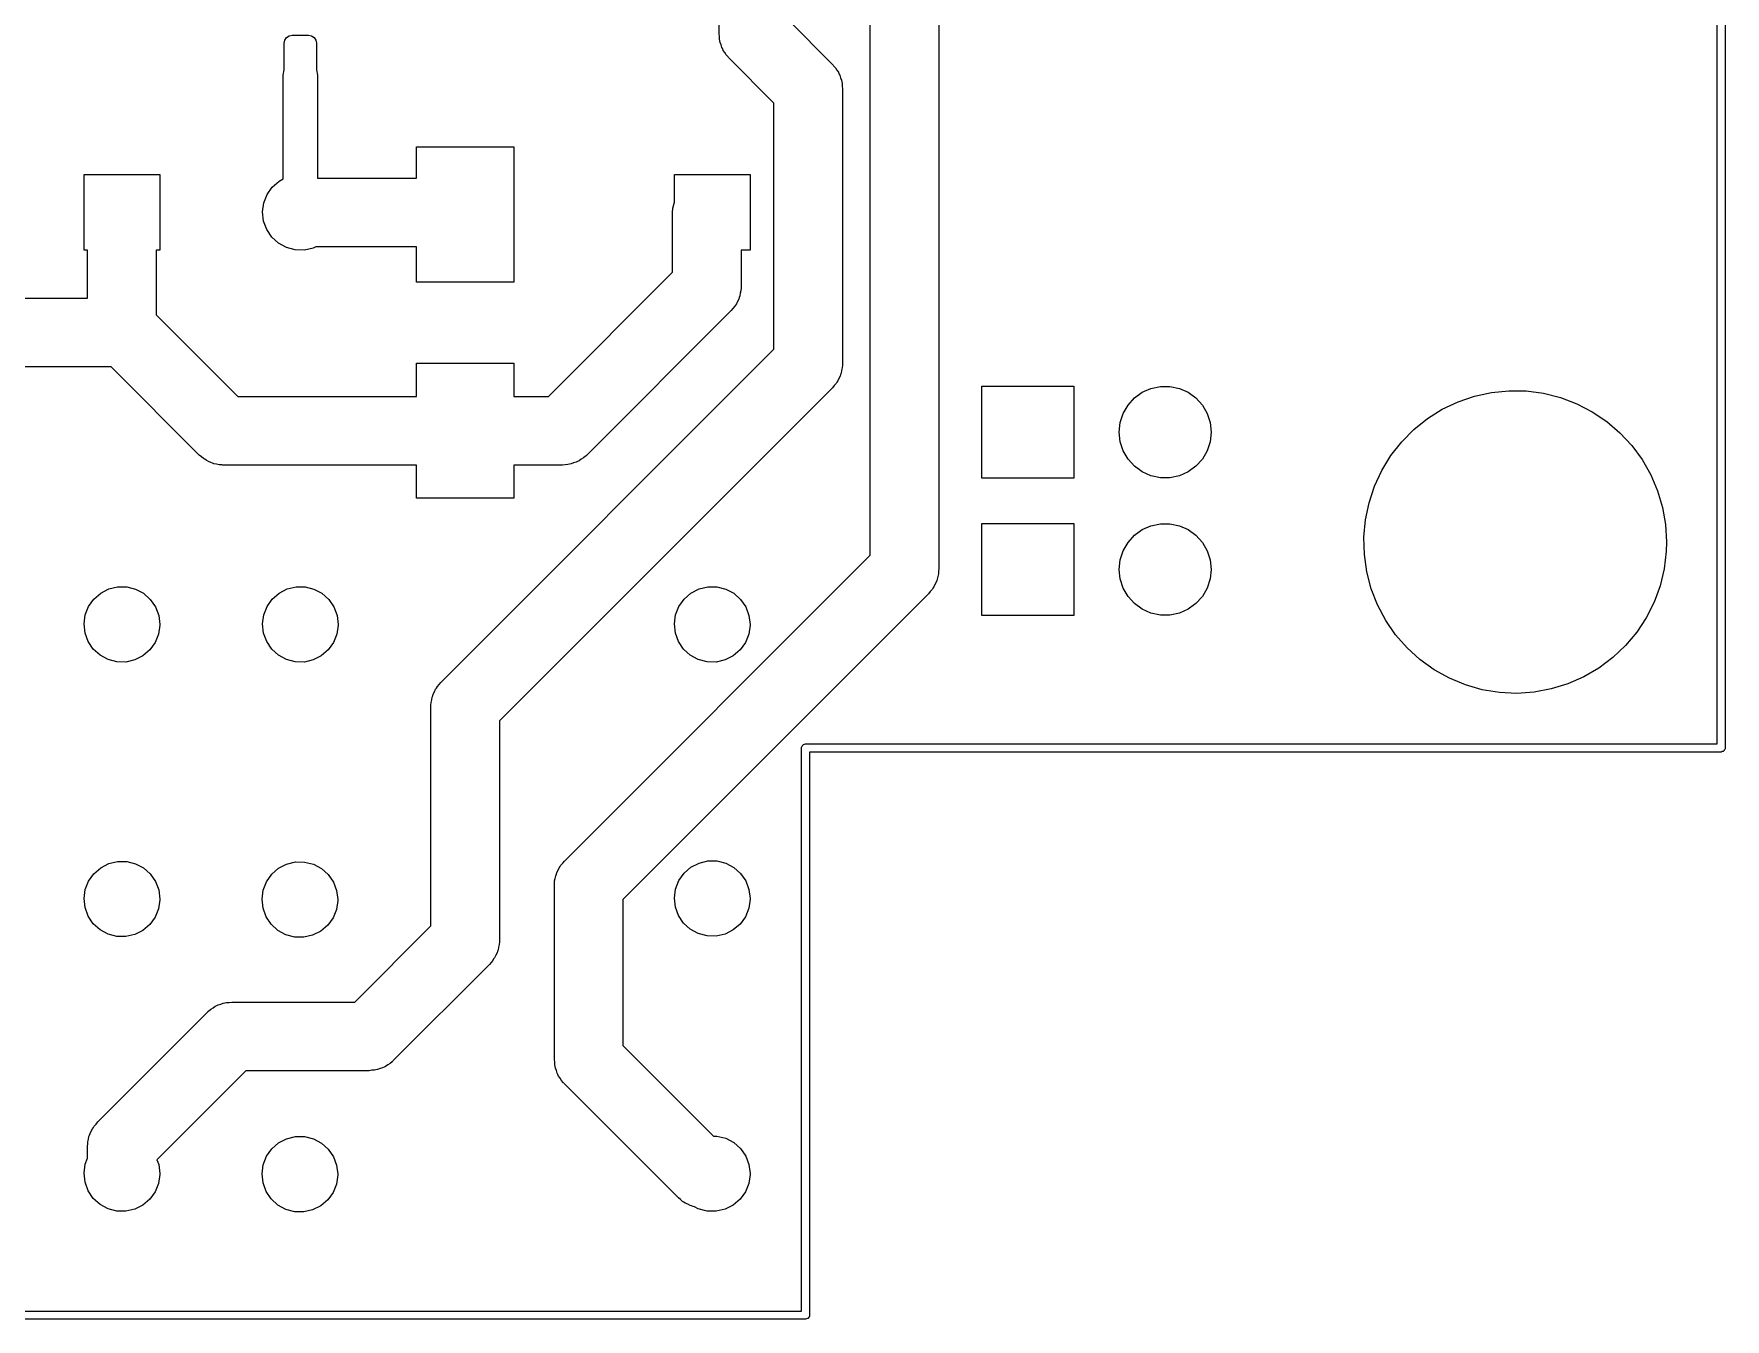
# Model space of a CAD drawing. Extents: x 1 to 4.69, y -4.28 to -0.99.
# Drawn here: x 3.456 to 4.688, y -4.276 to -3.34 of the extents above; entities that cross this region are included whole.
import ezdxf

# ---------------------------------------------------------------- set-up
doc = ezdxf.new("R2010")
doc.units = 0
doc.header["$MEASUREMENT"] = 0
doc.layers.add('BLACK', color=7, linetype='CONTINUOUS')

msp = doc.modelspace()

# ---------------------------------------------------------------- linework, layer by layer
at = {"layer": 'BLACK', "linetype": 'CONTINUOUS'}
for p, q in [((4.68795, -2.377), (4.68795, -3.86)), ((4.68205, -3.85705), (4.68205, -2.37995)), ((3.955, -3.34), (3.955, -2.71)), ((4.115, -3.32), (4.115, -3.73)), ((4.005, -3.32964), (4.03768, -3.36232)), ((4.065, -3.71964), (4.065, -3.33036)), ((3.63819, -3.34687), (3.63864, -3.34461)), ((3.63819, -3.36609), (3.63819, -3.34687)), ((3.63864, -3.34461), (3.63992, -3.34269)), ((3.63992, -3.34269), (3.64183, -3.34141)), ((3.64183, -3.34141), (3.64409, -3.34096)), ((3.64409, -3.34096), (3.65591, -3.34096)), ((3.65591, -3.34096), (3.65817, -3.34141)), ((3.65817, -3.34141), (3.66008, -3.34269)), ((3.66008, -3.34269), (3.66136, -3.34461)), ((3.66136, -3.34461), (3.66181, -3.34687)), ((3.66181, -3.34687), (3.66181, -3.36609)), ((3.95525, -3.34195), (3.955, -3.34)), ((3.95531, -3.34391), (3.95525, -3.34195)), ((3.95564, -3.34505), (3.95531, -3.34391)), ((3.95579, -3.34622), (3.95564, -3.34505)), ((3.95651, -3.34804), (3.95579, -3.34622)), ((3.95706, -3.34993), (3.95651, -3.34804)), ((3.95766, -3.35095), (3.95706, -3.34993)), ((3.95809, -3.35204), (3.95766, -3.35095)), ((3.95925, -3.35363), (3.95809, -3.35204)), ((3.96025, -3.35532), (3.95925, -3.35363)), ((3.96154, -3.3568), (3.96025, -3.35532)), ((3.96178, -3.35711), (3.96154, -3.3568)), ((3.96196, -3.35726), (3.96178, -3.35711)), ((3.96232, -3.35768), (3.96196, -3.35726)), ((3.995, -3.39036), (3.96232, -3.35768)), ((4.03768, -3.36232), (4.03804, -3.36274)), ((4.03804, -3.36274), (4.03822, -3.36289)), ((4.03822, -3.36289), (4.03846, -3.3632)), ((4.03846, -3.3632), (4.03975, -3.36468)), ((3.6375, -3.37), (3.63819, -3.36609)), ((3.6375, -3.44566), (3.6375, -3.37)), ((3.66181, -3.36609), (3.6625, -3.37)), ((3.6625, -3.37), (3.6625, -3.445)), ((4.03975, -3.36468), (4.04075, -3.36637)), ((4.04075, -3.36637), (4.04191, -3.36796)), ((4.04191, -3.36796), (4.04234, -3.36905)), ((4.04234, -3.36905), (4.04294, -3.37007)), ((4.04294, -3.37007), (4.04349, -3.37196)), ((4.04349, -3.37196), (4.04421, -3.37378)), ((4.04421, -3.37378), (4.04436, -3.37495)), ((4.04436, -3.37495), (4.04469, -3.37609)), ((4.04469, -3.37609), (4.04475, -3.37805)), ((4.04475, -3.37805), (4.045, -3.38)), ((4.045, -3.38), (4.045, -3.58)), ((3.995, -3.56964), (3.995, -3.39036)), ((3.73457, -3.445), (3.73457, -3.42231)), ((3.73457, -3.42231), (3.80543, -3.42231)), ((3.80543, -3.42231), (3.80543, -3.52073)), ((3.49244, -3.49756), (3.49244, -3.44244)), ((3.49244, -3.44244), (3.54756, -3.44244)), ((3.54756, -3.44244), (3.54756, -3.49756)), ((3.62952, -3.45156), (3.63451, -3.44721)), ((3.63451, -3.44721), (3.6375, -3.44566)), ((3.6625, -3.445), (3.73457, -3.445)), ((3.92244, -3.46253), (3.92244, -3.44244)), ((3.92244, -3.44244), (3.97756, -3.44244)), ((3.97756, -3.44244), (3.97756, -3.49756)), ((3.62331, -3.46315), (3.62571, -3.45698)), ((3.62571, -3.45698), (3.62952, -3.45156)), ((3.62244, -3.46971), (3.62331, -3.46315)), ((3.62317, -3.47629), (3.62244, -3.46971)), ((3.92113, -3.47), (3.92133, -3.46687)), ((3.92113, -3.51351), (3.92113, -3.47)), ((3.92133, -3.46687), (3.92244, -3.46253)), ((3.62544, -3.48251), (3.62317, -3.47629)), ((3.62914, -3.48801), (3.62544, -3.48251)), ((3.495, -3.49756), (3.49244, -3.49756)), ((3.495, -3.53248), (3.495, -3.49756)), ((3.54756, -3.49756), (3.545, -3.49756)), ((3.545, -3.49756), (3.545, -3.54464)), ((3.63404, -3.49246), (3.62914, -3.48801)), ((3.63985, -3.49562), (3.63404, -3.49246)), ((3.64626, -3.4973), (3.63985, -3.49562)), ((3.65288, -3.49741), (3.64626, -3.4973)), ((3.65934, -3.49593), (3.65288, -3.49741)), ((3.66118, -3.495), (3.65934, -3.49593)), ((3.73457, -3.495), (3.66118, -3.495)), ((3.73457, -3.52073), (3.73457, -3.495)), ((3.97756, -3.49756), (3.97113, -3.49756)), ((3.97113, -3.49756), (3.97113, -3.52387)), ((3.80543, -3.52073), (3.73457, -3.52073)), ((3.83064, -3.604), (3.92113, -3.51351)), ((3.97113, -3.52387), (3.9711, -3.52442)), ((3.40543, -3.53248), (3.495, -3.53248)), ((3.96843, -3.53479), (3.96765, -3.5366)), ((3.96937, -3.53307), (3.96843, -3.53479)), ((3.96967, -3.53193), (3.96937, -3.53307)), ((3.97014, -3.53084), (3.96967, -3.53193)), ((3.97044, -3.52891), (3.97014, -3.53084)), ((3.97093, -3.527), (3.97044, -3.52891)), ((3.97106, -3.52504), (3.97093, -3.527)), ((3.97112, -3.52466), (3.97106, -3.52504)), ((3.9711, -3.52442), (3.97112, -3.52466)), ((3.545, -3.54464), (3.60436, -3.604)), ((3.96381, -3.54155), (3.85868, -3.64668)), ((3.96501, -3.54), (3.96381, -3.54155)), ((3.96636, -3.53856), (3.96501, -3.54)), ((3.96692, -3.53753), (3.96636, -3.53856)), ((3.96765, -3.5366), (3.96692, -3.53753)), ((3.75232, -3.81232), (3.995, -3.56964)), ((3.51212, -3.58248), (3.40543, -3.58248)), ((3.57632, -3.64668), (3.51212, -3.58248)), ((3.73457, -3.604), (3.73457, -3.57979)), ((3.73457, -3.57979), (3.80543, -3.57979)), ((3.80543, -3.57979), (3.80543, -3.604)), ((4.04431, -3.58504), (4.04401, -3.58697)), ((4.0448, -3.58313), (4.04431, -3.58504)), ((4.04493, -3.58117), (4.0448, -3.58313)), ((4.04499, -3.58079), (4.04493, -3.58117)), ((4.045, -3.58), (4.04497, -3.58055)), ((4.04497, -3.58055), (4.04499, -3.58079)), ((4.03768, -3.59768), (3.795, -3.84036)), ((4.03888, -3.59613), (4.03768, -3.59768)), ((4.04023, -3.59469), (4.03888, -3.59613)), ((4.04079, -3.59366), (4.04023, -3.59469)), ((4.04152, -3.59273), (4.04079, -3.59366)), ((4.0423, -3.59092), (4.04152, -3.59273)), ((4.04324, -3.5892), (4.0423, -3.59092)), ((4.04354, -3.58806), (4.04324, -3.5892)), ((4.04401, -3.58697), (4.04354, -3.58806)), ((4.14654, -3.66346), (4.14654, -3.59654)), ((4.14654, -3.59654), (4.21346, -3.59654)), ((4.21346, -3.59654), (4.21346, -3.66346)), ((4.26966, -3.59817), (4.2765, -3.59672)), ((4.2765, -3.59672), (4.2835, -3.59672)), ((4.2835, -3.59672), (4.29034, -3.59817)), ((3.60436, -3.604), (3.73457, -3.604)), ((3.80543, -3.604), (3.83064, -3.604)), ((4.25293, -3.61033), (4.25761, -3.60513)), ((4.25761, -3.60513), (4.26327, -3.60102)), ((4.26327, -3.60102), (4.26966, -3.59817)), ((4.29034, -3.59817), (4.29673, -3.60102)), ((4.29673, -3.60102), (4.30239, -3.60513)), ((4.30239, -3.60513), (4.30707, -3.61033)), ((4.48189, -3.6134), (4.49335, -3.60794)), ((4.49335, -3.60794), (4.50536, -3.60382)), ((4.50536, -3.60382), (4.51776, -3.60112)), ((4.51776, -3.60112), (4.53038, -3.59986)), ((4.53038, -3.59986), (4.54307, -3.60006)), ((4.54307, -3.60006), (4.55566, -3.60172)), ((4.55566, -3.60172), (4.56797, -3.60481)), ((4.56797, -3.60481), (4.57984, -3.60929)), ((4.57984, -3.60929), (4.59111, -3.61512)), ((4.24727, -3.62304), (4.24943, -3.61639)), ((4.24943, -3.61639), (4.25293, -3.61033)), ((4.30707, -3.61033), (4.31057, -3.61639)), ((4.31057, -3.61639), (4.31273, -3.62304)), ((4.46124, -3.62808), (4.47114, -3.62014)), ((4.47114, -3.62014), (4.48189, -3.6134)), ((4.59111, -3.61512), (4.60165, -3.62219)), ((4.60165, -3.62219), (4.6113, -3.63044)), ((4.24654, -3.63), (4.24727, -3.62304)), ((4.24727, -3.63696), (4.24654, -3.63)), ((4.31273, -3.62304), (4.31346, -3.63)), ((4.31346, -3.63), (4.31273, -3.63696)), ((4.45231, -3.6371), (4.46124, -3.62808)), ((4.6113, -3.63044), (4.61994, -3.63973)), ((3.57787, -3.64788), (3.57632, -3.64668)), ((3.85826, -3.64704), (3.85811, -3.64722)), ((3.85868, -3.64668), (3.85826, -3.64704)), ((4.24943, -3.64361), (4.24727, -3.63696)), ((4.25293, -3.64967), (4.24943, -3.64361)), ((4.31057, -3.64361), (4.30707, -3.64967)), ((4.31273, -3.63696), (4.31057, -3.64361)), ((4.43785, -3.65791), (4.44448, -3.64709)), ((4.44448, -3.64709), (4.45231, -3.6371)), ((4.61994, -3.63973), (4.62745, -3.64996)), ((3.57931, -3.64923), (3.57787, -3.64788)), ((3.58034, -3.64979), (3.57931, -3.64923)), ((3.58127, -3.65052), (3.58034, -3.64979)), ((3.58308, -3.6513), (3.58127, -3.65052)), ((3.5848, -3.65224), (3.58308, -3.6513)), ((3.58594, -3.65254), (3.5848, -3.65224)), ((3.58703, -3.65301), (3.58594, -3.65254)), ((3.58896, -3.65331), (3.58703, -3.65301)), ((3.59087, -3.6538), (3.58896, -3.65331)), ((3.59283, -3.65393), (3.59087, -3.6538)), ((3.59321, -3.65399), (3.59283, -3.65393)), ((3.59345, -3.65397), (3.59321, -3.65399)), ((3.594, -3.654), (3.59345, -3.65397)), ((3.73457, -3.654), (3.594, -3.654)), ((3.73457, -3.67821), (3.73457, -3.654)), ((3.841, -3.654), (3.80543, -3.654)), ((3.80543, -3.654), (3.80543, -3.67821)), ((3.84295, -3.65375), (3.841, -3.654)), ((3.84491, -3.65369), (3.84295, -3.65375)), ((3.84605, -3.65336), (3.84491, -3.65369)), ((3.84722, -3.65321), (3.84605, -3.65336)), ((3.84904, -3.65249), (3.84722, -3.65321)), ((3.85093, -3.65194), (3.84904, -3.65249)), ((3.85195, -3.65134), (3.85093, -3.65194)), ((3.85304, -3.65091), (3.85195, -3.65134)), ((3.85463, -3.64975), (3.85304, -3.65091)), ((3.85632, -3.64875), (3.85463, -3.64975)), ((3.8578, -3.64746), (3.85632, -3.64875)), ((3.85811, -3.64722), (3.8578, -3.64746)), ((4.25761, -3.65487), (4.25293, -3.64967)), ((4.26327, -3.65898), (4.25761, -3.65487)), ((4.26966, -3.66183), (4.26327, -3.65898)), ((4.29673, -3.65898), (4.29034, -3.66183)), ((4.30239, -3.65487), (4.29673, -3.65898)), ((4.30707, -3.64967), (4.30239, -3.65487)), ((4.4325, -3.66942), (4.43785, -3.65791)), ((4.62745, -3.64996), (4.63374, -3.66099)), ((4.21346, -3.66346), (4.14654, -3.66346)), ((4.2765, -3.66328), (4.26966, -3.66183)), ((4.2835, -3.66328), (4.2765, -3.66328)), ((4.29034, -3.66183), (4.2835, -3.66328)), ((4.42852, -3.68147), (4.4325, -3.66942)), ((4.63374, -3.66099), (4.63872, -3.67266)), ((3.80543, -3.67821), (3.73457, -3.67821)), ((4.42595, -3.6939), (4.42852, -3.68147)), ((4.63872, -3.67266), (4.64232, -3.68483)), ((4.42482, -3.70654), (4.42595, -3.6939)), ((4.64232, -3.68483), (4.64451, -3.69733)), ((4.14654, -3.76346), (4.14654, -3.69654)), ((4.14654, -3.69654), (4.21346, -3.69654)), ((4.21346, -3.69654), (4.21346, -3.76346)), ((4.25293, -3.71033), (4.25761, -3.70513)), ((4.25761, -3.70513), (4.26327, -3.70102)), ((4.26327, -3.70102), (4.26966, -3.69817)), ((4.26966, -3.69817), (4.2765, -3.69672)), ((4.2765, -3.69672), (4.2835, -3.69672)), ((4.2835, -3.69672), (4.29034, -3.69817)), ((4.29034, -3.69817), (4.29673, -3.70102)), ((4.29673, -3.70102), (4.30239, -3.70513)), ((4.30239, -3.70513), (4.30707, -3.71033)), ((4.42515, -3.71922), (4.42482, -3.70654)), ((4.64451, -3.69733), (4.64524, -3.71)), ((3.84232, -3.94232), (4.065, -3.71964)), ((4.24727, -3.72304), (4.24943, -3.71639)), ((4.24943, -3.71639), (4.25293, -3.71033)), ((4.30707, -3.71033), (4.31057, -3.71639)), ((4.31057, -3.71639), (4.31273, -3.72304)), ((4.42694, -3.73179), (4.42515, -3.71922)), ((4.64502, -3.71692), (4.64349, -3.72952)), ((4.64524, -3.71), (4.64502, -3.71692)), ((4.1148, -3.73313), (4.11431, -3.73504)), ((4.11493, -3.73117), (4.1148, -3.73313)), ((4.11499, -3.73079), (4.11493, -3.73117)), ((4.115, -3.73), (4.11497, -3.73055)), ((4.11497, -3.73055), (4.11499, -3.73079)), ((4.24654, -3.73), (4.24727, -3.72304)), ((4.24727, -3.73696), (4.24654, -3.73)), ((4.31273, -3.72304), (4.31346, -3.73)), ((4.31346, -3.73), (4.31273, -3.73696)), ((4.43016, -3.74406), (4.42694, -3.73179)), ((4.64349, -3.72952), (4.64053, -3.74186)), ((3.50451, -3.74721), (3.51039, -3.74417)), ((3.51039, -3.74417), (3.51683, -3.74262)), ((3.51683, -3.74262), (3.52345, -3.74266)), ((3.52345, -3.74266), (3.52988, -3.74427)), ((3.52988, -3.74427), (3.53573, -3.74737)), ((3.63451, -3.74721), (3.64039, -3.74417)), ((3.64039, -3.74417), (3.64683, -3.74262)), ((3.64683, -3.74262), (3.65345, -3.74266)), ((3.65345, -3.74266), (3.65988, -3.74427)), ((3.65988, -3.74427), (3.66573, -3.74737)), ((3.93451, -3.74721), (3.94039, -3.74417)), ((3.94039, -3.74417), (3.94683, -3.74262)), ((3.94683, -3.74262), (3.95345, -3.74266)), ((3.95345, -3.74266), (3.95988, -3.74427)), ((3.95988, -3.74427), (3.96573, -3.74737)), ((4.11023, -3.74469), (4.10888, -3.74613)), ((4.11079, -3.74366), (4.11023, -3.74469)), ((4.11152, -3.74273), (4.11079, -3.74366)), ((4.1123, -3.74092), (4.11152, -3.74273)), ((4.11324, -3.7392), (4.1123, -3.74092)), ((4.11354, -3.73806), (4.11324, -3.7392)), ((4.11401, -3.73697), (4.11354, -3.73806)), ((4.11431, -3.73504), (4.11401, -3.73697)), ((4.24943, -3.74361), (4.24727, -3.73696)), ((4.25293, -3.74967), (4.24943, -3.74361)), ((4.31057, -3.74361), (4.30707, -3.74967)), ((4.31273, -3.73696), (4.31057, -3.74361)), ((4.43477, -3.75589), (4.43016, -3.74406)), ((4.64053, -3.74186), (4.63617, -3.75378)), ((3.49331, -3.76315), (3.49571, -3.75698)), ((3.49571, -3.75698), (3.49952, -3.75156)), ((3.49952, -3.75156), (3.50451, -3.74721)), ((3.53573, -3.74737), (3.54067, -3.75177)), ((3.54067, -3.75177), (3.54442, -3.75723)), ((3.54442, -3.75723), (3.54676, -3.76343)), ((3.62331, -3.76315), (3.62571, -3.75698)), ((3.62571, -3.75698), (3.62952, -3.75156)), ((3.62952, -3.75156), (3.63451, -3.74721)), ((3.66573, -3.74737), (3.67067, -3.75177)), ((3.67067, -3.75177), (3.67442, -3.75723)), ((3.67442, -3.75723), (3.67676, -3.76343)), ((4.10768, -3.74768), (3.885, -3.97036)), ((3.92331, -3.76315), (3.92571, -3.75698)), ((3.92571, -3.75698), (3.92952, -3.75156)), ((3.92952, -3.75156), (3.93451, -3.74721)), ((3.96573, -3.74737), (3.97067, -3.75177)), ((3.97067, -3.75177), (3.97442, -3.75723)), ((3.97442, -3.75723), (3.97676, -3.76343)), ((4.10888, -3.74613), (4.10768, -3.74768)), ((4.25761, -3.75487), (4.25293, -3.74967)), ((4.26327, -3.75898), (4.25761, -3.75487)), ((4.30239, -3.75487), (4.29673, -3.75898)), ((4.30707, -3.74967), (4.30239, -3.75487)), ((4.44071, -3.76711), (4.43477, -3.75589)), ((4.63617, -3.75378), (4.63047, -3.76512)), ((3.49244, -3.76971), (3.49331, -3.76315)), ((3.49317, -3.77629), (3.49244, -3.76971)), ((3.54676, -3.76343), (3.54756, -3.77)), ((3.54756, -3.77), (3.54755, -3.77058)), ((3.62244, -3.76971), (3.62331, -3.76315)), ((3.62317, -3.77629), (3.62244, -3.76971)), ((3.67676, -3.76343), (3.67756, -3.77)), ((3.67756, -3.77), (3.67755, -3.77058)), ((3.92244, -3.76971), (3.92331, -3.76315)), ((3.92317, -3.77629), (3.92244, -3.76971)), ((3.97676, -3.76343), (3.97756, -3.77)), ((3.97756, -3.77), (3.97755, -3.77058)), ((4.21346, -3.76346), (4.14654, -3.76346)), ((4.26966, -3.76183), (4.26327, -3.75898)), ((4.2765, -3.76328), (4.26966, -3.76183)), ((4.2835, -3.76328), (4.2765, -3.76328)), ((4.29034, -3.76183), (4.2835, -3.76328)), ((4.29673, -3.75898), (4.29034, -3.76183)), ((4.4479, -3.77756), (4.44071, -3.76711)), ((4.63047, -3.76512), (4.6235, -3.77573)), ((3.49544, -3.78251), (3.49317, -3.77629)), ((3.49914, -3.78801), (3.49544, -3.78251)), ((3.54662, -3.77713), (3.54415, -3.78328)), ((3.54755, -3.77058), (3.54662, -3.77713)), ((3.62544, -3.78251), (3.62317, -3.77629)), ((3.62914, -3.78801), (3.62544, -3.78251)), ((3.67662, -3.77713), (3.67415, -3.78328)), ((3.67755, -3.77058), (3.67662, -3.77713)), ((3.92544, -3.78251), (3.92317, -3.77629)), ((3.92914, -3.78801), (3.92544, -3.78251)), ((3.97662, -3.77713), (3.97415, -3.78328)), ((3.97755, -3.77058), (3.97662, -3.77713)), ((4.45624, -3.78713), (4.4479, -3.77756)), ((4.6235, -3.77573), (4.61536, -3.78546)), ((3.50404, -3.79246), (3.49914, -3.78801)), ((3.50985, -3.79562), (3.50404, -3.79246)), ((3.53525, -3.79295), (3.52934, -3.79593)), ((3.54029, -3.78865), (3.53525, -3.79295)), ((3.54415, -3.78328), (3.54029, -3.78865)), ((3.63404, -3.79246), (3.62914, -3.78801)), ((3.63985, -3.79562), (3.63404, -3.79246)), ((3.66525, -3.79295), (3.65934, -3.79593)), ((3.67029, -3.78865), (3.66525, -3.79295)), ((3.67415, -3.78328), (3.67029, -3.78865)), ((3.93404, -3.79246), (3.92914, -3.78801)), ((3.93985, -3.79562), (3.93404, -3.79246)), ((3.96525, -3.79295), (3.95934, -3.79593)), ((3.97029, -3.78865), (3.96525, -3.79295)), ((3.97415, -3.78328), (3.97029, -3.78865)), ((4.46563, -3.79567), (4.45624, -3.78713)), ((4.60615, -3.7942), (4.596, -3.80182)), ((4.61536, -3.78546), (4.60615, -3.7942)), ((3.51626, -3.7973), (3.50985, -3.79562)), ((3.52288, -3.79741), (3.51626, -3.7973)), ((3.52934, -3.79593), (3.52288, -3.79741)), ((3.64626, -3.7973), (3.63985, -3.79562)), ((3.65288, -3.79741), (3.64626, -3.7973)), ((3.65934, -3.79593), (3.65288, -3.79741)), ((3.94626, -3.7973), (3.93985, -3.79562)), ((3.95288, -3.79741), (3.94626, -3.7973)), ((3.95934, -3.79593), (3.95288, -3.79741)), ((4.47593, -3.80308), (4.46563, -3.79567)), ((4.48702, -3.80925), (4.47593, -3.80308)), ((4.596, -3.80182), (4.58505, -3.80822)), ((3.74676, -3.8208), (3.7477, -3.81908)), ((3.7477, -3.81908), (3.74848, -3.81727)), ((3.74848, -3.81727), (3.74921, -3.81634)), ((3.74921, -3.81634), (3.74977, -3.81531)), ((3.74977, -3.81531), (3.75112, -3.81387)), ((3.75112, -3.81387), (3.75232, -3.81232)), ((4.49875, -3.8141), (4.48702, -3.80925)), ((4.51095, -3.81758), (4.49875, -3.8141)), ((4.52348, -3.81963), (4.51095, -3.81758)), ((4.53615, -3.82023), (4.52348, -3.81963)), ((4.54882, -3.81937), (4.53615, -3.82023)), ((4.5613, -3.81705), (4.54882, -3.81937)), ((4.57343, -3.81332), (4.5613, -3.81705)), ((4.58505, -3.80822), (4.57343, -3.81332)), ((3.745, -3.83), (3.74503, -3.82945)), ((3.745, -3.98964), (3.745, -3.83)), ((3.74501, -3.82921), (3.74507, -3.82883)), ((3.74503, -3.82945), (3.74501, -3.82921)), ((3.74507, -3.82883), (3.7452, -3.82687)), ((3.7452, -3.82687), (3.74569, -3.82496)), ((3.74569, -3.82496), (3.74599, -3.82303)), ((3.74599, -3.82303), (3.74646, -3.82194)), ((3.74646, -3.82194), (3.74676, -3.8208)), ((3.795, -3.84036), (3.795, -4)), ((4.01505, -3.86), (4.01511, -3.85962)), ((4.01505, -4.27005), (4.01505, -3.86)), ((4.01509, -3.85949), (4.01516, -3.85937)), ((4.01511, -3.85962), (4.01509, -3.85949)), ((4.01516, -3.85937), (4.01523, -3.85899)), ((4.01523, -3.85899), (4.01572, -3.8584)), ((4.01572, -3.8584), (4.0161, -3.85774)), ((4.0161, -3.85774), (4.01635, -3.85765)), ((4.01635, -3.85765), (4.01652, -3.85744)), ((4.01652, -3.85744), (4.01728, -3.85731)), ((4.01728, -3.85731), (4.018, -3.85705)), ((4.018, -3.85705), (4.68205, -3.85705)), ((4.685, -3.86295), (4.02095, -3.86295)), ((4.02095, -3.86295), (4.02095, -4.273)), ((4.68572, -3.86269), (4.685, -3.86295)), ((4.68648, -3.86256), (4.68572, -3.86269)), ((4.68665, -3.86235), (4.68648, -3.86256)), ((4.6869, -3.86226), (4.68665, -3.86235)), ((4.68728, -3.8616), (4.6869, -3.86226)), ((4.68777, -3.86101), (4.68728, -3.8616)), ((4.68784, -3.86063), (4.68777, -3.86101)), ((4.68791, -3.86051), (4.68784, -3.86063)), ((4.68795, -3.86), (4.68789, -3.86038)), ((4.68789, -3.86038), (4.68791, -3.86051)), ((3.51039, -3.94417), (3.51683, -3.94262)), ((3.51683, -3.94262), (3.52345, -3.94266)), ((3.52345, -3.94266), (3.52988, -3.94427)), ((3.84112, -3.94387), (3.84232, -3.94232)), ((3.94039, -3.94378), (3.94683, -3.94223)), ((3.94683, -3.94223), (3.95345, -3.94226)), ((3.95345, -3.94226), (3.95988, -3.94388)), ((3.49571, -3.95698), (3.49952, -3.95156)), ((3.49952, -3.95156), (3.50451, -3.94721)), ((3.50451, -3.94721), (3.51039, -3.94417)), ((3.52988, -3.94427), (3.53573, -3.94737)), ((3.53573, -3.94737), (3.54067, -3.95177)), ((3.54067, -3.95177), (3.54442, -3.95723)), ((3.62532, -3.95737), (3.62913, -3.95195)), ((3.62913, -3.95195), (3.63412, -3.9476)), ((3.63412, -3.9476), (3.64, -3.94456)), ((3.64, -3.94456), (3.64644, -3.94302)), ((3.64644, -3.94302), (3.65306, -3.94305)), ((3.65306, -3.94305), (3.65948, -3.94467)), ((3.65948, -3.94467), (3.66533, -3.94776)), ((3.66533, -3.94776), (3.67028, -3.95217)), ((3.67028, -3.95217), (3.67403, -3.95763)), ((3.8352, -3.95687), (3.83569, -3.95496)), ((3.83569, -3.95496), (3.83599, -3.95303)), ((3.83599, -3.95303), (3.83646, -3.95194)), ((3.83646, -3.95194), (3.83676, -3.9508)), ((3.83676, -3.9508), (3.8377, -3.94908)), ((3.8377, -3.94908), (3.83848, -3.94727)), ((3.83848, -3.94727), (3.83921, -3.94634)), ((3.83921, -3.94634), (3.83977, -3.94531)), ((3.83977, -3.94531), (3.84112, -3.94387)), ((3.92571, -3.95658), (3.92952, -3.95117)), ((3.92952, -3.95117), (3.93451, -3.94681)), ((3.93451, -3.94681), (3.94039, -3.94378)), ((3.95988, -3.94388), (3.96573, -3.94698)), ((3.96573, -3.94698), (3.97067, -3.95138)), ((3.97067, -3.95138), (3.97442, -3.95684)), ((3.49244, -3.96971), (3.49331, -3.96315)), ((3.49331, -3.96315), (3.49571, -3.95698)), ((3.54442, -3.95723), (3.54676, -3.96343)), ((3.54676, -3.96343), (3.54756, -3.97)), ((3.62205, -3.97011), (3.62291, -3.96354)), ((3.62291, -3.96354), (3.62532, -3.95737)), ((3.67403, -3.95763), (3.67637, -3.96382)), ((3.67637, -3.96382), (3.67717, -3.97039)), ((3.835, -3.96), (3.83503, -3.95945)), ((3.835, -4.08694), (3.835, -3.96)), ((3.83501, -3.95921), (3.83507, -3.95883)), ((3.83503, -3.95945), (3.83501, -3.95921)), ((3.83507, -3.95883), (3.8352, -3.95687)), ((3.92244, -3.96932), (3.92331, -3.96275)), ((3.92331, -3.96275), (3.92571, -3.95658)), ((3.97442, -3.95684), (3.97676, -3.96303)), ((3.97676, -3.96303), (3.97756, -3.96961)), ((3.49317, -3.97629), (3.49244, -3.96971)), ((3.49544, -3.98251), (3.49317, -3.97629)), ((3.54662, -3.97713), (3.54415, -3.98328)), ((3.54755, -3.97058), (3.54662, -3.97713)), ((3.54756, -3.97), (3.54755, -3.97058)), ((3.62278, -3.97669), (3.62205, -3.97011)), ((3.62505, -3.98291), (3.62278, -3.97669)), ((3.67623, -3.97753), (3.67376, -3.98367)), ((3.67716, -3.97097), (3.67623, -3.97753)), ((3.67717, -3.97039), (3.67716, -3.97097)), ((3.885, -3.97036), (3.885, -4.07658)), ((3.92317, -3.9759), (3.92244, -3.96932)), ((3.92544, -3.98212), (3.92317, -3.9759)), ((3.97662, -3.97674), (3.97415, -3.98288)), ((3.97755, -3.97018), (3.97662, -3.97674)), ((3.97756, -3.96961), (3.97755, -3.97018)), ((3.49914, -3.98801), (3.49544, -3.98251)), ((3.50404, -3.99246), (3.49914, -3.98801)), ((3.54029, -3.98865), (3.53525, -3.99295)), ((3.54415, -3.98328), (3.54029, -3.98865)), ((3.62874, -3.9884), (3.62505, -3.98291)), ((3.63364, -3.99286), (3.62874, -3.9884)), ((3.66989, -3.98905), (3.66486, -3.99335)), ((3.67376, -3.98367), (3.66989, -3.98905)), ((3.68964, -4.045), (3.745, -3.98964)), ((3.92914, -3.98761), (3.92544, -3.98212)), ((3.93404, -3.99207), (3.92914, -3.98761)), ((3.93985, -3.99523), (3.93404, -3.99207)), ((3.97029, -3.98826), (3.96525, -3.99256)), ((3.97415, -3.98288), (3.97029, -3.98826)), ((3.50985, -3.99562), (3.50404, -3.99246)), ((3.51626, -3.9973), (3.50985, -3.99562)), ((3.52288, -3.99741), (3.51626, -3.9973)), ((3.52934, -3.99593), (3.52288, -3.99741)), ((3.53525, -3.99295), (3.52934, -3.99593)), ((3.63946, -3.99602), (3.63364, -3.99286)), ((3.64587, -3.9977), (3.63946, -3.99602)), ((3.65249, -3.9978), (3.64587, -3.9977)), ((3.65894, -3.99632), (3.65249, -3.9978)), ((3.66486, -3.99335), (3.65894, -3.99632)), ((3.7948, -4.00313), (3.79431, -4.00504)), ((3.79493, -4.00117), (3.7948, -4.00313)), ((3.79499, -4.00079), (3.79493, -4.00117)), ((3.795, -4), (3.79497, -4.00055)), ((3.79497, -4.00055), (3.79499, -4.00079)), ((3.94626, -3.99691), (3.93985, -3.99523)), ((3.95288, -3.99701), (3.94626, -3.99691)), ((3.95934, -3.99554), (3.95288, -3.99701)), ((3.96525, -3.99256), (3.95934, -3.99554)), ((3.78888, -4.01613), (3.78768, -4.01768)), ((3.79023, -4.01469), (3.78888, -4.01613)), ((3.79079, -4.01366), (3.79023, -4.01469)), ((3.79152, -4.01273), (3.79079, -4.01366)), ((3.7923, -4.01092), (3.79152, -4.01273)), ((3.79324, -4.0092), (3.7923, -4.01092)), ((3.79354, -4.00806), (3.79324, -4.0092)), ((3.79401, -4.00697), (3.79354, -4.00806)), ((3.79431, -4.00504), (3.79401, -4.00697)), ((3.78768, -4.01768), (3.71768, -4.08768)), ((3.50232, -4.13232), (3.58232, -4.05232)), ((3.58232, -4.05232), (3.58274, -4.05196)), ((3.58274, -4.05196), (3.58289, -4.05178)), ((3.58289, -4.05178), (3.5832, -4.05154)), ((3.5832, -4.05154), (3.58468, -4.05025)), ((3.58468, -4.05025), (3.58637, -4.04925)), ((3.58637, -4.04925), (3.58796, -4.04809)), ((3.58796, -4.04809), (3.58905, -4.04766)), ((3.58905, -4.04766), (3.59007, -4.04706)), ((3.59007, -4.04706), (3.59196, -4.04651)), ((3.59196, -4.04651), (3.59378, -4.04579)), ((3.59378, -4.04579), (3.59495, -4.04564)), ((3.59495, -4.04564), (3.59609, -4.04531)), ((3.59609, -4.04531), (3.59805, -4.04525)), ((3.59805, -4.04525), (3.6, -4.045)), ((3.6, -4.045), (3.68964, -4.045)), ((3.885, -4.07658), (3.95107, -4.14265)), ((3.71532, -4.08975), (3.71363, -4.09075)), ((3.7168, -4.08846), (3.71532, -4.08975)), ((3.71711, -4.08822), (3.7168, -4.08846)), ((3.71726, -4.08804), (3.71711, -4.08822)), ((3.71768, -4.08768), (3.71726, -4.08804)), ((3.83525, -4.08888), (3.835, -4.08694)), ((3.83531, -4.09085), (3.83525, -4.08888)), ((3.61036, -4.095), (3.54544, -4.15992)), ((3.7, -4.095), (3.61036, -4.095)), ((3.70195, -4.09475), (3.7, -4.095)), ((3.70391, -4.09469), (3.70195, -4.09475)), ((3.70505, -4.09436), (3.70391, -4.09469)), ((3.70622, -4.09421), (3.70505, -4.09436)), ((3.70804, -4.09349), (3.70622, -4.09421)), ((3.70993, -4.09294), (3.70804, -4.09349)), ((3.71095, -4.09234), (3.70993, -4.09294)), ((3.71204, -4.09191), (3.71095, -4.09234)), ((3.71363, -4.09075), (3.71204, -4.09191)), ((3.83564, -4.09198), (3.83531, -4.09085)), ((3.83579, -4.09315), (3.83564, -4.09198)), ((3.83651, -4.09498), (3.83579, -4.09315)), ((3.83706, -4.09686), (3.83651, -4.09498)), ((3.83766, -4.09788), (3.83706, -4.09686)), ((3.83809, -4.09898), (3.83766, -4.09788)), ((3.83925, -4.10057), (3.83809, -4.09898)), ((3.84025, -4.10226), (3.83925, -4.10057)), ((3.84154, -4.10373), (3.84025, -4.10226)), ((3.84178, -4.10405), (3.84154, -4.10373)), ((3.84196, -4.1042), (3.84178, -4.10405)), ((3.84232, -4.10461), (3.84196, -4.1042)), ((3.92539, -4.18768), (3.84232, -4.10461)), ((3.49676, -4.1408), (3.4977, -4.13908)), ((3.4977, -4.13908), (3.49848, -4.13727)), ((3.49848, -4.13727), (3.49921, -4.13634)), ((3.49921, -4.13634), (3.49977, -4.13531)), ((3.49977, -4.13531), (3.50112, -4.13387)), ((3.50112, -4.13387), (3.50232, -4.13232)), ((3.495, -4.15), (3.49503, -4.14945)), ((3.495, -4.1588), (3.495, -4.15)), ((3.49501, -4.14921), (3.49507, -4.14883)), ((3.49503, -4.14945), (3.49501, -4.14921)), ((3.49507, -4.14883), (3.4952, -4.14687)), ((3.4952, -4.14687), (3.49569, -4.14496)), ((3.49569, -4.14496), (3.49599, -4.14303)), ((3.49599, -4.14303), (3.49646, -4.14194)), ((3.49646, -4.14194), (3.49676, -4.1408)), ((3.62532, -4.15737), (3.62913, -4.15195)), ((3.62913, -4.15195), (3.63412, -4.1476)), ((3.63412, -4.1476), (3.64, -4.14456)), ((3.64, -4.14456), (3.64644, -4.14302)), ((3.64644, -4.14302), (3.65306, -4.14305)), ((3.65306, -4.14305), (3.65948, -4.14467)), ((3.65948, -4.14467), (3.66533, -4.14776)), ((3.66533, -4.14776), (3.67028, -4.15217)), ((3.67028, -4.15217), (3.67403, -4.15763)), ((3.95107, -4.14265), (3.95345, -4.14266)), ((3.95345, -4.14266), (3.95988, -4.14427)), ((3.95988, -4.14427), (3.96573, -4.14737)), ((3.96573, -4.14737), (3.97067, -4.15177)), ((3.97067, -4.15177), (3.97442, -4.15723)), ((3.49244, -4.16971), (3.49331, -4.16315)), ((3.49331, -4.16315), (3.495, -4.1588)), ((3.54544, -4.15992), (3.54676, -4.16343)), ((3.54676, -4.16343), (3.54756, -4.17)), ((3.62205, -4.17011), (3.62291, -4.16354)), ((3.62291, -4.16354), (3.62532, -4.15737)), ((3.67403, -4.15763), (3.67637, -4.16382)), ((3.67637, -4.16382), (3.67717, -4.17039)), ((3.97442, -4.15723), (3.97676, -4.16343)), ((3.97676, -4.16343), (3.97756, -4.17)), ((3.49317, -4.17629), (3.49244, -4.16971)), ((3.49544, -4.18251), (3.49317, -4.17629)), ((3.54755, -4.17058), (3.54662, -4.17713)), ((3.54756, -4.17), (3.54755, -4.17058)), ((3.62278, -4.17669), (3.62205, -4.17011)), ((3.62505, -4.18291), (3.62278, -4.17669)), ((3.67716, -4.17097), (3.67623, -4.17753)), ((3.67717, -4.17039), (3.67716, -4.17097)), ((3.97755, -4.17058), (3.97662, -4.17713)), ((3.97756, -4.17), (3.97755, -4.17058)), ((3.49914, -4.18801), (3.49544, -4.18251)), ((3.50404, -4.19246), (3.49914, -4.18801)), ((3.54029, -4.18865), (3.53525, -4.19295)), ((3.54415, -4.18328), (3.54029, -4.18865)), ((3.54662, -4.17713), (3.54415, -4.18328)), ((3.62874, -4.1884), (3.62505, -4.18291)), ((3.63364, -4.19286), (3.62874, -4.1884)), ((3.66989, -4.18905), (3.66486, -4.19335)), ((3.67376, -4.18367), (3.66989, -4.18905)), ((3.67623, -4.17753), (3.67376, -4.18367)), ((3.92694, -4.18888), (3.92539, -4.18768)), ((3.92837, -4.19023), (3.92694, -4.18888)), ((3.97029, -4.18865), (3.96525, -4.19295)), ((3.97415, -4.18328), (3.97029, -4.18865)), ((3.97662, -4.17713), (3.97415, -4.18328)), ((3.50985, -4.19562), (3.50404, -4.19246)), ((3.51626, -4.1973), (3.50985, -4.19562)), ((3.52288, -4.19741), (3.51626, -4.1973)), ((3.52934, -4.19593), (3.52288, -4.19741)), ((3.53525, -4.19295), (3.52934, -4.19593)), ((3.63946, -4.19602), (3.63364, -4.19286)), ((3.64587, -4.1977), (3.63946, -4.19602)), ((3.65249, -4.1978), (3.64587, -4.1977)), ((3.65894, -4.19632), (3.65249, -4.1978)), ((3.66486, -4.19335), (3.65894, -4.19632)), ((3.92941, -4.19079), (3.92837, -4.19023)), ((3.93034, -4.19152), (3.92941, -4.19079)), ((3.93214, -4.1923), (3.93034, -4.19152)), ((3.93386, -4.19324), (3.93214, -4.1923)), ((3.93501, -4.19354), (3.93386, -4.19324)), ((3.93609, -4.19401), (3.93501, -4.19354)), ((3.9372, -4.19418), (3.93609, -4.19401)), ((3.93985, -4.19562), (3.9372, -4.19418)), ((3.94626, -4.1973), (3.93985, -4.19562)), ((3.95288, -4.19741), (3.94626, -4.1973)), ((3.95934, -4.19593), (3.95288, -4.19741)), ((3.96525, -4.19295), (3.95934, -4.19593)), ((1.00295, -4.27005), (4.01505, -4.27005)), ((4.01965, -4.27535), (4.01948, -4.27556)), ((4.0199, -4.27526), (4.01965, -4.27535)), ((4.02028, -4.2746), (4.0199, -4.27526)), ((4.02077, -4.27401), (4.02028, -4.2746)), ((4.02084, -4.27363), (4.02077, -4.27401)), ((4.02091, -4.27351), (4.02084, -4.27363)), ((4.02095, -4.273), (4.02089, -4.27338)), ((4.02089, -4.27338), (4.02091, -4.27351)), ((4.018, -4.27595), (1, -4.27595)), ((4.01872, -4.27569), (4.018, -4.27595)), ((4.01948, -4.27556), (4.01872, -4.27569))]:
    msp.add_line(p, q, dxfattribs=at)

doc.saveas('drawing.dxf')
